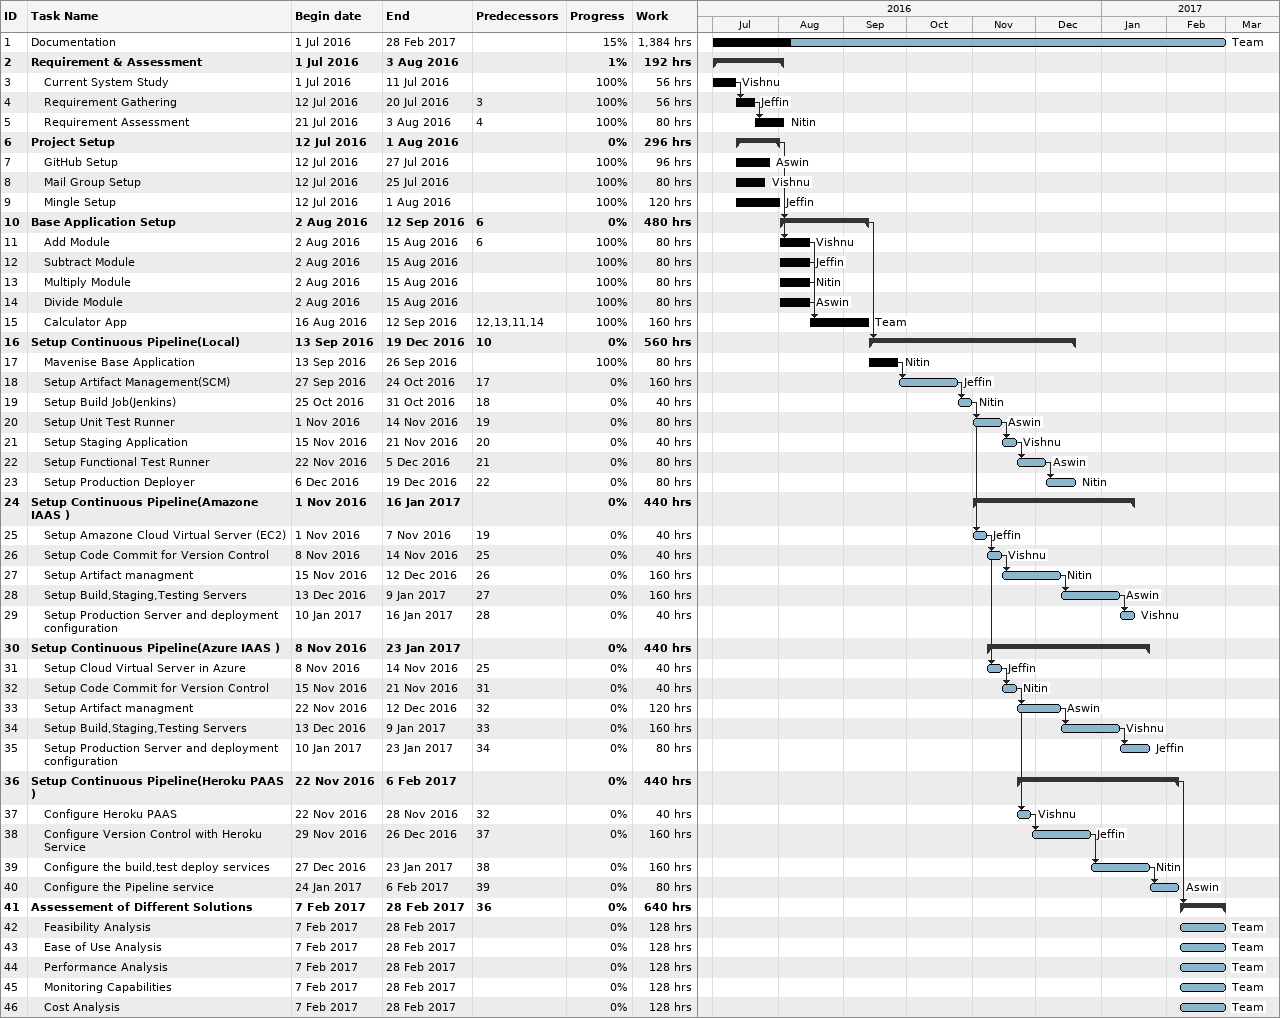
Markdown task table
| ID | Level | Task | Start | Finish | Predecessors | Resources | % complete | Work (h) |
|---|---|---|---|---|---|---|---|---|
| 1 | 1 | Documentation | 2016-07-01 | 2017-02-28 |  | Team | 15 | 1384 |
| 2 | 1 | **Requirement & Assessment** | 2016-07-01 | 2016-08-03 |  |  | 1 | 192 |
| 3 | 2 | Current System Study | 2016-07-01 | 2016-07-11 |  | Vishnu | 100 | 56 |
| 4 | 2 | Requirement Gathering | 2016-07-12 | 2016-07-20 | 3 | Jeffin | 100 | 56 |
| 5 | 2 | Requirement Assessment | 2016-07-21 | 2016-08-03 | 4 | Nitin | 100 | 80 |
| 6 | 1 | **Project Setup** | 2016-07-12 | 2016-08-01 |  |  | 0 | 296 |
| 7 | 2 | GitHub Setup | 2016-07-12 | 2016-07-27 |  | Aswin | 100 | 96 |
| 8 | 2 | Mail Group Setup | 2016-07-12 | 2016-07-25 |  | Vishnu | 100 | 80 |
| 9 | 2 | Mingle Setup | 2016-07-12 | 2016-08-01 |  | Jeffin | 100 | 120 |
| 10 | 1 | **Base Application Setup** | 2016-08-02 | 2016-09-12 | 6 |  | 0 | 480 |
| 11 | 2 | Add Module | 2016-08-02 | 2016-08-15 | 6 | Vishnu | 100 | 80 |
| 12 | 2 | Subtract Module | 2016-08-02 | 2016-08-15 |  | Jeffin | 100 | 80 |
| 13 | 2 | Multiply Module | 2016-08-02 | 2016-08-15 |  | Nitin | 100 | 80 |
| 14 | 2 | Divide Module | 2016-08-02 | 2016-08-15 |  | Aswin | 100 | 80 |
| 15 | 2 | Calculator App | 2016-08-16 | 2016-09-12 | 12, 13, 11, 14 | Team | 100 | 160 |
| 16 | 1 | **Setup Continuous Pipeline(Local)** | 2016-09-13 | 2016-12-19 | 10 |  | 0 | 560 |
| 17 | 2 | Mavenise Base Application | 2016-09-13 | 2016-09-26 |  | Nitin | 100 | 80 |
| 18 | 2 | Setup Artifact Management(SCM) | 2016-09-27 | 2016-10-24 | 17 | Jeffin | 0 | 160 |
| 19 | 2 | Setup Build Job(Jenkins) | 2016-10-25 | 2016-10-31 | 18 | Nitin | 0 | 40 |
| 20 | 2 | Setup Unit Test Runner | 2016-11-01 | 2016-11-14 | 19 | Aswin | 0 | 80 |
| 21 | 2 | Setup Staging Application | 2016-11-15 | 2016-11-21 | 20 | Vishnu | 0 | 40 |
| 22 | 2 | Setup Functional Test Runner | 2016-11-22 | 2016-12-05 | 21 | Aswin | 0 | 80 |
| 23 | 2 | Setup Production Deployer | 2016-12-06 | 2016-12-19 | 22 | Nitin | 0 | 80 |
| 24 | 1 | **Setup Continuous Pipeline(Amazone IAAS )** | 2016-11-01 | 2017-01-16 |  |  | 0 | 440 |
| 25 | 2 | Setup Amazone Cloud Virtual Server (EC2) | 2016-11-01 | 2016-11-07 | 19 | Jeffin | 0 | 40 |
| 26 | 2 | Setup Code Commit for Version Control | 2016-11-08 | 2016-11-14 | 25 | Vishnu | 0 | 40 |
| 27 | 2 | Setup Artifact managment | 2016-11-15 | 2016-12-12 | 26 | Nitin | 0 | 160 |
| 28 | 2 | Setup Build,Staging,Testing Servers | 2016-12-13 | 2017-01-09 | 27 | Aswin | 0 | 160 |
| 29 | 2 | Setup Production Server and deployment configuration | 2017-01-10 | 2017-01-16 | 28 | Vishnu | 0 | 40 |
| 30 | 1 | **Setup Continuous Pipeline(Azure IAAS )** | 2016-11-08 | 2017-01-23 |  |  | 0 | 440 |
| 31 | 2 | Setup Cloud Virtual Server in Azure | 2016-11-08 | 2016-11-14 | 25 | Jeffin | 0 | 40 |
| 32 | 2 | Setup Code Commit for Version Control | 2016-11-15 | 2016-11-21 | 31 | Nitin | 0 | 40 |
| 33 | 2 | Setup Artifact managment | 2016-11-22 | 2016-12-12 | 32 | Aswin | 0 | 120 |
| 34 | 2 | Setup Build,Staging,Testing Servers | 2016-12-13 | 2017-01-09 | 33 | Vishnu | 0 | 160 |
| 35 | 2 | Setup Production Server and deployment configuration | 2017-01-10 | 2017-01-23 | 34 | Jeffin | 0 | 80 |
| 36 | 1 | **Setup Continuous Pipeline(Heroku PAAS )** | 2016-11-22 | 2017-02-06 |  |  | 0 | 440 |
| 37 | 2 | Configure Heroku PAAS | 2016-11-22 | 2016-11-28 | 32 | Vishnu | 0 | 40 |
| 38 | 2 | Configure Version Control with Heroku Service | 2016-11-29 | 2016-12-26 | 37 | Jeffin | 0 | 160 |
| 39 | 2 | Configure the build,test deploy services | 2016-12-27 | 2017-01-23 | 38 | Nitin | 0 | 160 |
| 40 | 2 | Configure the Pipeline service | 2017-01-24 | 2017-02-06 | 39 | Aswin | 0 | 80 |
| 41 | 1 | **Assessement of Different Solutions** | 2017-02-07 | 2017-02-28 | 36 |  | 0 | 640 |
| 42 | 2 | Feasibility Analysis | 2017-02-07 | 2017-02-28 |  | Team | 0 | 128 |
| 43 | 2 | Ease of Use Analysis | 2017-02-07 | 2017-02-28 |  | Team | 0 | 128 |
| 44 | 2 | Performance Analysis | 2017-02-07 | 2017-02-28 |  | Team | 0 | 128 |
| 45 | 2 | Monitoring Capabilities | 2017-02-07 | 2017-02-28 |  | Team | 0 | 128 |
| 46 | 2 | Cost Analysis | 2017-02-07 | 2017-02-28 |  | Team | 0 | 128 |
